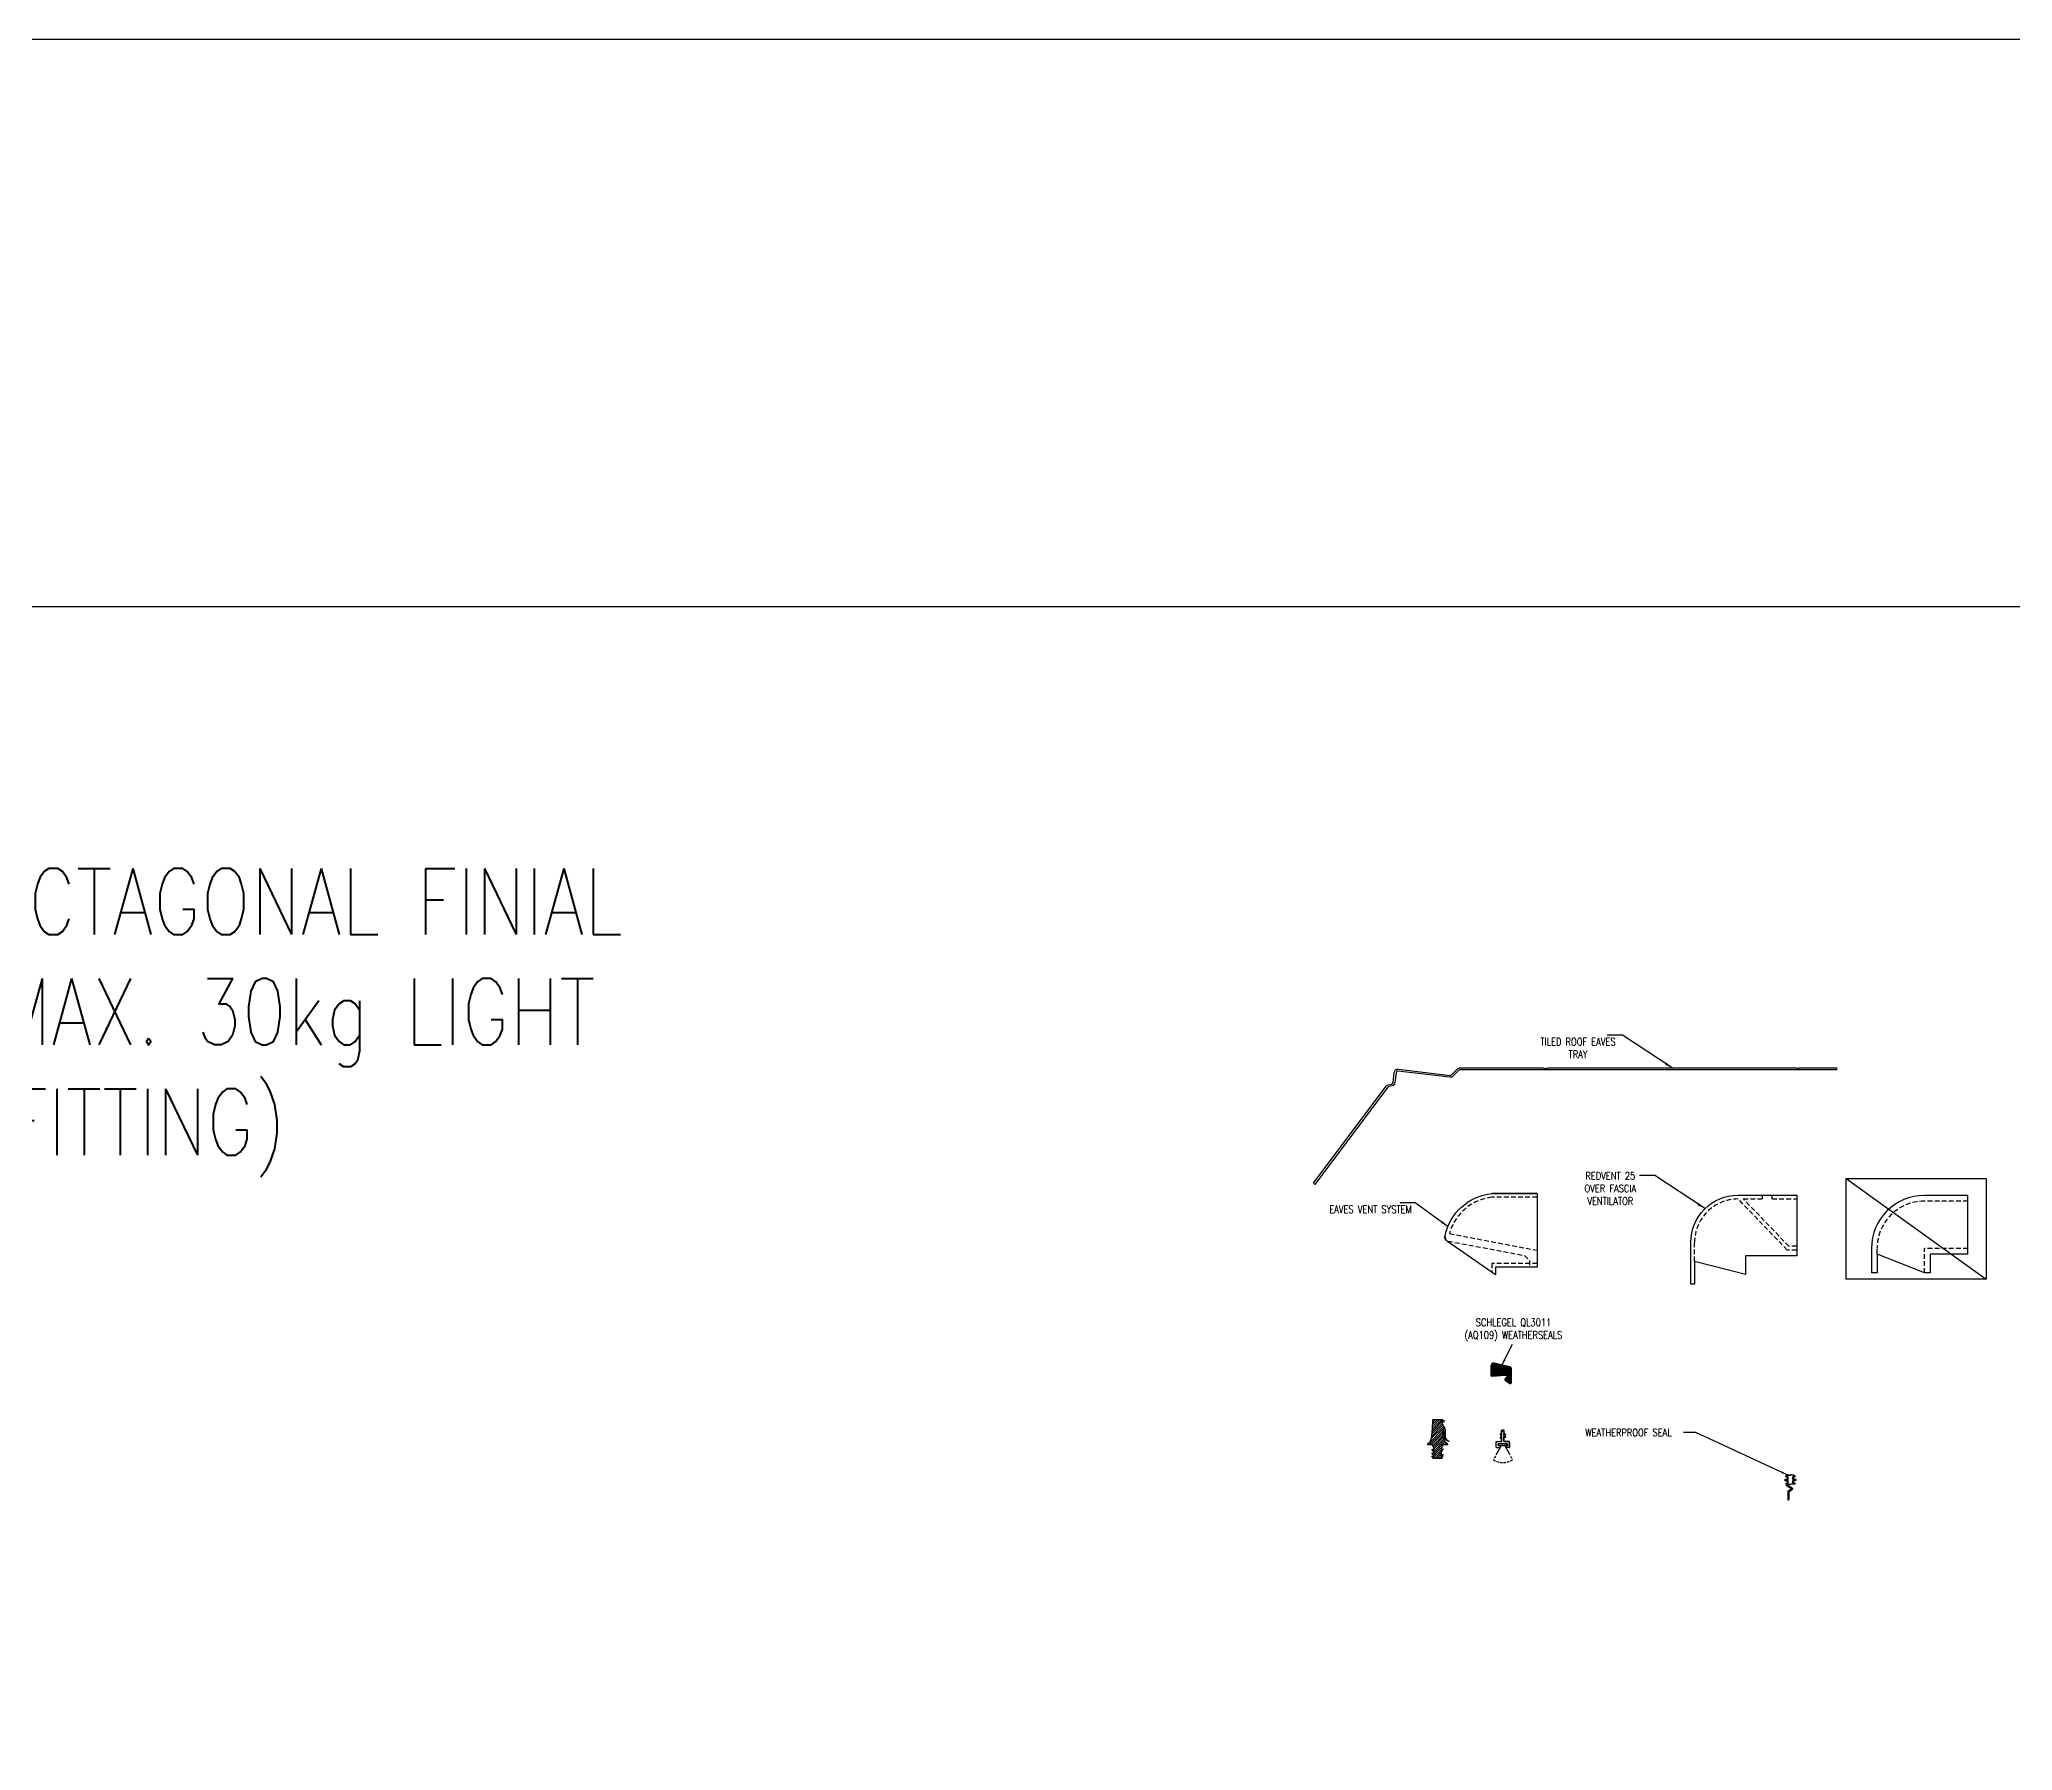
# Model space of a CAD drawing. Header units: millimetres. Extents: x 0 to 23312, y -3206 to 11448.
# Drawn here: x 2060 to 3104, y 10542 to 11448 of the extents above; entities that cross this region are included whole.
import ezdxf

# ---------------------------------------------------------------- set-up
doc = ezdxf.new("R2010")
doc.units = ezdxf.units.MM
doc.header["$LTSCALE"] = 10
doc.linetypes.add('HIDDEN', pattern=[0.375, 0.25, -0.125])
for name, color, linetype in [('02 - Notes & Text', 251, 'Continuous'), ('10 - Frame Outline', 142, 'Continuous'), ('40 - Detail Outline', 142, 'Continuous'), ('41 - Detail', 7, 'Continuous'), ('42 - Detail Hatch', 251, 'Continuous'), ('44 - Detail Text', 7, 'Continuous')]:
    doc.layers.add(name, color=color, linetype=linetype)
doc.styles.add('1-1', font='romans.shx', dxfattribs={"width": 0.8, "height": 2})
doc.styles.add('1-2', font='romans.shx', dxfattribs={"width": 0.8, "height": 4})
doc.dimstyles.new('1 - 1.5', dxfattribs={"dimtxt": 4, "dimasz": 3, "dimexe": 3, "dimexo": 3, "dimgap": 4, "dimtad": 1, "dimdec": 0, "dimrnd": 0.5, "dimzin": 0, "dimdsep": 46, "dimtxsty": '1-2', "dimblk": 'ARCHTICK', "dimcen": 3, "dimdle": 3, "dimclrd": 251, "dimclre": 251, "dimclrt": 251, "dimadec": 0, "dimazin": 0, "dimtfac": 1, "dimtdec": 0, "dimtix": 1, "dimtmove": 1, "dimatfit": 3, "dimfxl": 1, "dimtolj": 1, "dimtzin": 0, "dimlwd": 25, "dimarcsym": 0})
doc.dimstyles.new('1-2', dxfattribs={"dimtxt": 4, "dimasz": 4, "dimexe": 4, "dimexo": 4, "dimgap": 4, "dimtad": 1, "dimdec": 0, "dimzin": 0, "dimdsep": 46, "dimtxsty": '1-2', "dimblk": 'OBLIQUE', "dimcen": 4, "dimdle": 4, "dimclrd": 251, "dimclre": 251, "dimclrt": 251, "dimadec": 0, "dimazin": 0, "dimtfac": 1, "dimtdec": 0, "dimtix": 1, "dimtmove": 1, "dimatfit": 3, "dimfxl": 1, "dimtolj": 1, "dimtzin": 0, "dimlwd": 25, "dimarcsym": 0})

# ---------------------------------------------------------------- blocks, each defined once
blk = doc.blocks.new('Draught Seal')
at = {"color": 9, "ltscale": 5}
for p, q in [((0, 0.1), (0, 2.6)), ((0.2, 2.9), (2.8, 3.1)), ((2.5, 0.9), (0.4, -3)), ((1, 0.9), (1, 1.8)), ((1, 1.8), (6, 1.8)), ((1, 0.9), (1.8, 0.9)), ((2, 0.6), (2, 0.1)), ((3, 7.8), (2.1, 7)), ((2.1, 6.6), (2.1, 6.6)), ((3, 6.1), (2.1, 5.2)), ((2.1, 4.9), (2.1, 4.9)), ((2.5, 6.6), (3, 7.1)), ((2.5, 4.9), (3, 5.4)), ((3, 6.1), (3, 7.1)), ((3, 3.3), (3, 5.4)), ((3.5, 8.3), (3.5, 8.3)), ((4, 7.8), (4.9, 7)), ((4.5, 6.6), (4, 7.1)), ((4, 6.6), (4, 7.1)), ((4, 6.6), (4.9, 5.7)), ((4, 3.3), (4, 5.9)), ((4.5, 5.4), (4, 5.9)), ((4.2, 3.1), (6.8, 2.9)), ((4.5, 0.9), (6.6, -3)), ((4.9, 6.6), (4.9, 6.6)), ((4.9, 5.4), (4.9, 5.4)), ((5, 0.6), (5, 0.1)), ((6, 0.9), (5.2, 0.9)), ((6, 1.8), (6, 0.9)), ((7, 2.6), (7, 0.1)), ((0.2, -0.1), (1.8, -0.1)), ((6.8, -0.1), (5.2, -0.1))]:
    blk.add_line(p, q, dxfattribs=at)
at = {"color": 252, "linetype": 'HIDDEN', "ltscale": 0.5}
for p, q in [((0.4, -3), (-1.5, -6.5)), ((6.6, -3), (8.5, -6.5))]:
    blk.add_line(p, q, dxfattribs=at)
at = {"color": 9, "ltscale": 5}
blk.add_lwpolyline([(1, 0.9), (6, 0.9), (6, 1.8), (1, 1.8)], close=True, dxfattribs=at)
for centre, radius, start, end in [((0.2, 2.6), 0.25, 94.7636, 180), ((0.2, 0.1), 0.25, 180, 270), ((1.8, 0.6), 0.25, 0, 90), ((1.8, 0.1), 0.25, 270, 0), ((2.3, 6.8), 0.25, 135, 225), ((2.3, 5), 0.25, 135, 225), ((2.3, 6.8), 0.25, 225, 315), ((2.3, 5), 0.25, 225, 315), ((2.7, 3.3), 0.25, 274.7636, 0), ((3.5, 7.8), 0.5, 90, 180), ((3.5, 7.8), 0.5, 0, 90), ((4.2, 3.3), 0.25, 180, 265.2364), ((4.7, 6.8), 0.25, 225, 315), ((4.7, 5.5), 0.25, 225, 315), ((4.7, 6.8), 0.25, 315, 45), ((4.7, 5.5), 0.25, 315, 45), ((5.2, 0.6), 0.25, 90, 180), ((5.2, 0.1), 0.25, 180, 270), ((6.8, 2.6), 0.25, 0, 85.2364), ((6.8, 0.1), 0.25, 270, 0)]:
    blk.add_arc(centre, radius, start, end, dxfattribs=at)
at = {"color": 252, "linetype": 'HIDDEN', "ltscale": 0.5}
blk.add_arc((3.5, 0.9), 9, 236.251, 303.749, dxfattribs=at)
at = {"layer": '40 - Detail Outline'}
for p, q in [((0, 0), (0, 3)), ((0, 3), (2.7, 3)), ((2.7, 3), (2.7, 9)), ((4.2, 9), (2.7, 9)), ((4.2, 3), (4.2, 9)), ((7, 3), (4.2, 3)), ((7, 0), (7, 3))]:
    blk.add_line(p, q, dxfattribs=at)
blk = doc.blocks.new('_ArchTick')
at = {"color": 0, "linetype": 'ByBlock', "const_width": 0.15}
blk.add_lwpolyline([(-0.5, -0.5), (0.5, 0.5)], dxfattribs=at)
blk = doc.blocks.new('_Oblique')
at = {"color": 0, "linetype": 'ByBlock', "lineweight": -2}
blk.add_line((-0.5, -0.5), (0.5, 0.5), dxfattribs=at)

msp = doc.modelspace()

# ---------------------------------------------------------------- hatches: boundary and pattern name
at = {"layer": '10 - Frame Outline'}
h = msp.add_hatch(dxfattribs=at)
h.set_pattern_fill('ANSI31', color=251, scale=0.25, style=0)
h.set_pattern_definition([(45, (8167.9013, -76602.8686), (-0.5612660076, 0.5612660076), [])])
edge = h.paths.add_edge_path()
edge.add_spline(control_points=[(2796.808, 10712.322), (2796.743, 10711.013), (2796.634, 10708.852), (2795.996, 10705.973), (2794.842, 10704.986), (2794.358, 10704.572)], knot_values=[0, 0, 0, 0, 3.96962493, 6.55463173, 8.42596258, 8.42596258, 8.42596258, 8.42596258], degree=3, periodic=0)
edge.add_arc((2794.406, 10704.432), 0.148, 108.943013, 228.437122)
edge.add_line((2794.308, 10704.322), (2796.608, 10704.322))
edge.add_arc((2792.285, 10701.213), 5.325, 1.364154, 35.71558, ccw=False)
edge.add_line((2797.608, 10701.34), (2796.608, 10701.725))
edge.add_line((2796.608, 10701.725), (2797.608, 10700.322))
edge.add_line((2797.608, 10700.322), (2797.608, 10699.514))
edge.add_line((2797.608, 10699.514), (2796.608, 10699.9))
edge.add_line((2796.608, 10699.9), (2797.608, 10698.496))
edge.add_line((2797.608, 10698.496), (2797.608, 10697.84))
edge.add_line((2797.608, 10697.84), (2796.608, 10698.225))
edge.add_line((2796.608, 10698.225), (2797.408, 10696.822))
edge.add_line((2797.408, 10696.822), (2801.808, 10696.822))
edge.add_line((2801.808, 10696.822), (2802.601, 10698.692))
edge.add_arc((2802.382, 10698.749), 0.226, 345.243626, 529.380345)
edge.add_arc((2802.382, 10698.749), 0.226, 150.956799, 169.380345, ccw=False)
edge.add_line((2802.184, 10698.859), (2801.608, 10697.822))
edge.add_line((2801.608, 10697.822), (2801.608, 10700.322))
edge.add_line((2801.608, 10700.322), (2802.608, 10701.725))
edge.add_line((2802.608, 10701.725), (2801.608, 10701.34))
edge.add_arc((2806.932, 10701.213), 5.325, 144.28442, 178.635846, ccw=False)
edge.add_line((2802.608, 10704.322), (2804.908, 10704.322))
edge.add_arc((2804.81, 10704.432), 0.148, 311.562878, 450)
edge.add_arc((2804.81, 10704.432), 0.148, 71.056987, 90, ccw=False)
edge.add_spline(control_points=[(2804.858, 10704.572), (2804.374, 10704.986), (2803.221, 10705.973), (2802.582, 10708.852), (2802.474, 10711.013), (2802.408, 10712.322)], knot_values=[0, 0, 0, 0, 1.87133086, 4.45633765, 8.42596258, 8.42596258, 8.42596258, 8.42596258], degree=3, periodic=0)
edge.add_spline(control_points=[(2802.408, 10712.322), (2802.651, 10711.819), (2803.087, 10710.918), (2803.009, 10709.459), (2803.112, 10708.106), (2803.786, 10707.151), (2804.249, 10706.279), (2804.892, 10705.969), (2805.465, 10705.831), (2805.682, 10706.217), (2805.459, 10706.259), (2805.184, 10705.965), (2804.306, 10706.672), (2803.969, 10707.455), (2803.704, 10708.091), (2803.608, 10708.322)], knot_values=[0, 0, 0, 0, 1.64175365, 2.93983719, 4.33585348, 5.58887409, 6.41181617, 7.19133842, 7.73008868, 7.94321421, 8.0939971, 8.20788966, 9.09369193, 10.38749434, 11.12500987, 11.12500987, 11.12500987, 11.12500987], degree=3, periodic=0)
edge.add_line((2803.608, 10708.322), (2803.608, 10711.816))
edge.add_spline(control_points=[(2803.608, 10711.816), (2803.504, 10712.312), (2803.299, 10713.287), (2802.625, 10714.365), (2801.833, 10715.205), (2802.024, 10715.77), (2802.108, 10716.022)], knot_values=[0, 0, 0, 0, 1.50052055, 2.94818819, 3.87571889, 4.61900497, 4.61900497, 4.61900497, 4.61900497], degree=3, periodic=0)
edge.add_line((2802.108, 10716.022), (2802.977, 10716.458))
edge.add_arc((2802.869, 10716.672), 0.239, 296.684633, 423.315367)
edge.add_line((2802.977, 10716.885), (2802.108, 10717.322))
edge.add_line((2802.108, 10717.322), (2797.108, 10717.322))
edge.add_line((2797.108, 10717.322), (2796.808, 10712.322))
at = {"layer": '42 - Detail Hatch', "ltscale": 10}
h = msp.add_hatch(dxfattribs=at)
h.set_pattern_fill('HONEY', color=251, scale=0.1)
h.set_pattern_definition([(0, (0, 11447.7758), (0.47625, 0.274963065), [0.3175, -0.635]), (120, (0, 11447.7758), (-0.47625, 0.274963066), [0.3175, -0.635]), (60, (0, 11447.7758), (1e-09, 0.54992613), [-0.635, 0.3175])])
h.paths.add_polyline_path([(2837.841, 10745.146), (2829.458, 10747.156, 0.40982031), (2827.955, 10745.63), (2827.955, 10740.967, 0.43609276), (2828.277, 10740.668), (2835.521, 10741.206, -0.7670639), (2836.162, 10739.695), (2835.4, 10738.943, 0.46764073), (2835.438, 10738.484), (2835.58, 10738.384, -1), (2835.78, 10738.668), (2837.601, 10737.388, 0.62678486), (2838.073, 10737.651), (2837.824, 10742.071, 0.39781379), (2837.524, 10742.354), (2835.486, 10742.354), (2835.486, 10743.101), (2838.455, 10743.101), (2838.455, 10744.368, 0.34683946)])
h = msp.add_hatch(dxfattribs=at)
h.set_pattern_fill('ANSI31', color=251, scale=0.05)
h.set_pattern_definition([(45, (0, 11447.77581), (-0.1122532015, 0.1122532015), [])])
edge = h.paths.add_edge_path()
edge.add_line((2835.486, 10743.101), (2835.486, 10742.354))
edge.add_line((2835.486, 10742.354), (2837.524, 10742.354))
edge.add_arc((2837.524, 10742.054), 0.3, 3.22662, 90, ccw=False)
edge.add_line((2837.824, 10742.071), (2838.073, 10737.651))
edge.add_arc((2837.773, 10737.634), 0.3, -125.088832, 3.22662, ccw=False)
edge.add_line((2837.601, 10737.388), (2835.78, 10738.668))
edge.add_arc((2835.68, 10738.526), 0.173, 54.911168, 234.911168)
edge.add_line((2835.58, 10738.384), (2837.982, 10736.697))
edge.add_arc((2838.155, 10736.942), 0.3, 234.911168, 360)
edge.add_line((2838.455, 10736.942), (2838.455, 10743.101))
edge.add_line((2838.455, 10743.101), (2835.486, 10743.101))

# ---------------------------------------------------------------- linework, layer by layer
at = {"color": 7}
for p, q in [((2796.808, 10712.322), (2797.108, 10717.322)), ((2802.108, 10717.322), (2797.108, 10717.322)), ((2802.108, 10717.322), (2802.977, 10716.885)), ((2802.108, 10716.022), (2802.977, 10716.458)), ((2803.608, 10711.816), (2803.608, 10708.322)), ((2794.308, 10704.322), (2796.608, 10704.322)), ((2797.608, 10700.322), (2796.608, 10701.725)), ((2796.608, 10701.725), (2797.608, 10701.34)), ((2796.608, 10699.9), (2797.608, 10699.514)), ((2797.608, 10698.496), (2796.608, 10699.9)), ((2797.608, 10699.514), (2797.608, 10700.322)), ((2802.608, 10701.725), (2801.608, 10701.34)), ((2801.608, 10700.322), (2802.608, 10701.725)), ((2801.608, 10697.822), (2801.608, 10700.322)), ((2801.608, 10697.822), (2802.184, 10698.859)), ((2801.808, 10696.822), (2802.601, 10698.692)), ((2802.608, 10704.322), (2804.908, 10704.322)), ((2796.608, 10698.225), (2797.608, 10697.84)), ((2797.408, 10696.822), (2796.608, 10698.225)), ((2801.808, 10696.822), (2797.408, 10696.822)), ((2797.608, 10697.84), (2797.608, 10698.496))]:
    msp.add_line(p, q, dxfattribs=at)
at = {"color": 252}
for p, q in [((2983.318, 10685.324), (2983.318, 10685.624)), ((2983.418, 10685.724), (2985.068, 10685.724)), ((2983.418, 10685.224), (2985.068, 10685.224)), ((2983.818, 10687.324), (2983.818, 10687.634)), ((2983.908, 10687.733), (2986.118, 10687.954)), ((2983.918, 10687.224), (2985.068, 10687.224)), ((2984.031, 10682.815), (2986.693, 10680.95)), ((2984.318, 10683.724), (2985.068, 10683.724)), ((2984.837, 10682.86), (2987.444, 10681.035)), ((2984.88, 10679.445), (2984.88, 10675.13)), ((2984.922, 10679.526), (2986.694, 10680.787)), ((2984.952, 10683.224), (2986.318, 10683.224)), ((2985.068, 10685.724), (2985.068, 10687.224)), ((2985.068, 10683.724), (2985.068, 10685.224)), ((2985.38, 10679.187), (2985.38, 10675.13)), ((2985.422, 10679.268), (2987.446, 10680.708)), ((2986.118, 10687.954), (2986.118, 10688.224)), ((2986.118, 10688.224), (2986.318, 10688.224)), ((2986.518, 10688.224), (2986.318, 10688.224)), ((2988.718, 10683.224), (2986.318, 10683.224)), ((2986.518, 10687.954), (2986.518, 10688.224)), ((2988.728, 10687.733), (2986.518, 10687.954)), ((2988.718, 10687.224), (2987.568, 10687.224)), ((2987.568, 10685.724), (2987.568, 10687.224)), ((2989.218, 10685.724), (2987.568, 10685.724)), ((2989.218, 10685.224), (2987.568, 10685.224)), ((2987.568, 10683.724), (2987.568, 10685.224)), ((2988.718, 10683.724), (2987.568, 10683.724)), ((2988.818, 10687.324), (2988.818, 10687.634)), ((2988.818, 10683.324), (2988.818, 10683.624)), ((2989.318, 10685.324), (2989.318, 10685.624))]:
    msp.add_line(p, q, dxfattribs=at)
at = {"color": 251}
msp.add_lwpolyline([(2835.486, 10743.101), (2835.486, 10742.354), (2837.524, 10742.354, -0.39781379), (2837.824, 10742.071), (2838.073, 10737.651, -0.62678486), (2837.601, 10737.388), (2835.78, 10738.668, 1), (2835.58, 10738.384), (2837.982, 10736.697, 0.60734535), (2838.455, 10736.942), (2838.455, 10743.101)], format="xyb", close=True, dxfattribs=at)
at = {"color": 7}
for centre, radius, start, end in [((2802.869, 10716.672), 0.239, 296.684633, 63.315367), ((2794.406, 10704.432), 0.148, 108.943013, 228.437122), ((2792.285, 10701.213), 5.325, 1.364154, 35.71558), ((2806.932, 10701.213), 5.325, 144.28442, 178.635846), ((2802.382, 10698.749), 0.226, 345.243626, 150.956799), ((2804.81, 10704.432), 0.148, 311.562878, 71.056987)]:
    msp.add_arc(centre, radius, start, end, dxfattribs=at)
at = {"color": 252}
for centre, radius, start, end in [((2983.418, 10685.624), 0.1, 90, 180), ((2983.418, 10685.324), 0.1, 180, 270), ((2983.918, 10687.634), 0.1, 95.710593, 180), ((2983.918, 10687.324), 0.1, 180, 270), ((2984.318, 10683.224), 0.5, 90, 235), ((2984.952, 10683.024), 0.2, 90, 235), ((2984.98, 10679.445), 0.1, 125.426888, 180), ((2985.48, 10679.187), 0.1, 125.426888, 180), ((2986.636, 10680.868), 0.1, 305.426888, 55), ((2987.33, 10680.871), 0.2, 305.426888, 55), ((2988.718, 10687.324), 0.1, 270, 0), ((2988.718, 10683.624), 0.1, 0, 90), ((2988.718, 10683.324), 0.1, 270, 0), ((2988.718, 10687.634), 0.1, 0, 84.289407), ((2989.218, 10685.624), 0.1, 0, 90), ((2989.218, 10685.324), 0.1, 270, 0), ((2985.13, 10675.13), 0.25, 180, 0)]:
    msp.add_arc(centre, radius, start, end, dxfattribs=at)
at = {"color": 7}
for points in [[(2794.358, 10704.572), (2795.667, 10705.909), (2796.469, 10708.367), (2796.808, 10712.322)], [(2802.108, 10716.022), (2801.976, 10715.29), (2802.464, 10714.502), (2803.216, 10713.265), (2803.608, 10711.816)], [(2804.858, 10704.572), (2803.549, 10705.909), (2802.747, 10708.367), (2802.408, 10712.322)], [(2803.608, 10708.322), (2803.893, 10707.641), (2804.558, 10706.532), (2805.367, 10706.17), (2805.462, 10706.233), (2805.609, 10706.201), (2805.535, 10706.002), (2804.998, 10705.959), (2804.314, 10706.333), (2803.845, 10707.01), (2803.239, 10708.106), (2803.039, 10709.488), (2802.986, 10710.785), (2802.408, 10712.322)]]:
    msp.add_spline(points, degree=3, dxfattribs=at)
at = {"layer": '40 - Detail Outline', "color": 69, "ltscale": 10}
msp.add_line((3015.773, 10845.02), (3089.774, 10791.781), dxfattribs=at)
at = {"layer": '40 - Detail Outline'}
for p, q in [((2984.568, 10683.224), (2984.568, 10688.224)), ((2984.568, 10688.224), (2988.068, 10688.224)), ((2988.068, 10683.224), (2988.068, 10688.224))]:
    msp.add_line(p, q, dxfattribs=at)
at = {"layer": '40 - Detail Outline', "color": 3}
msp.add_lwpolyline([(13142.58, 11447.776), (0, 11447.776), (0, 11147.776), (13142.58, 11147.776)], close=True, dxfattribs=at)
at = {"layer": '40 - Detail Outline', "color": 3, "ltscale": 10}
msp.add_lwpolyline([(0, 11147.776), (13142.58, 11147.776), (13142.58, -3206.341), (0, -3206.341)], close=True, dxfattribs=at)
at = {"layer": '40 - Detail Outline', "color": 251, "ltscale": 10}
msp.add_lwpolyline([(2989.685, 10903.549), (2989.685, 10903.299), (2990.685, 10903.299), (2990.685, 10903.549), (3010.685, 10903.549), (3010.685, 10902.549), (2990.185, 10902.549), (2856.685, 10902.549), (2811.514, 10902.549, 0.19891237), (2810.807, 10902.256), (2807.715, 10899.164, -0.23005281), (2806.063, 10898.592), (2778.763, 10901.858, 0.41421356), (2777.651, 10900.984), (2777.024, 10895.742, -0.32282281), (2775.44, 10894.021), (2773.792, 10893.682, 0.18337672), (2773.193, 10893.302), (2734.691, 10841.877), (2733.891, 10842.477), (2772.393, 10893.901, -0.18337672), (2773.591, 10894.662), (2775.239, 10895, 0.32282281), (2776.031, 10895.861), (2776.658, 10901.103, -0.41421356), (2778.881, 10902.851), (2806.182, 10899.585, 0.23005281), (2807.007, 10899.871), (2810.1, 10902.963, -0.19891237), (2811.514, 10903.549), (2855.685, 10903.549), (2855.685, 10903.302), (2857.686, 10903.302), (2857.685, 10903.549)], format="xyb", close=True, dxfattribs=at)
at = {"layer": '40 - Detail Outline', "color": 69, "ltscale": 10}
msp.add_lwpolyline([(3015.773, 10845.02), (3089.774, 10845.02), (3089.774, 10791.781), (3015.773, 10791.781)], close=True, dxfattribs=at)
at = {"layer": '40 - Detail Outline', "color": 251, "linetype": 'HIDDEN'}
for points in [[(2852.211, 10835.063), (2828.321, 10835.063, 0.30727686), (2805.835, 10815.819, 0.30727686)], [(2935.548, 10801.17), (2935.548, 10811.17, -0.41421356), (2958.548, 10834.17)], [(2805.063, 10811.894, -0.35126114), (2803.53, 10814.798)]]:
    msp.add_lwpolyline(points, format="xyb", dxfattribs=at)
for points in [[(2971.548, 10834.17), (2971.548, 10836.17)], [(2976.548, 10834.17), (2976.548, 10836.17)], [(2989.548, 10807.17), (2984.548, 10807.17), (2958.548, 10834.17)], [(2961.324, 10834.17), (2971.548, 10834.17)], [(2989.548, 10809.17), (2985.398, 10809.17), (2961.324, 10834.17)], [(2976.548, 10834.17), (2989.548, 10834.17)], [(2805.835, 10815.819), (2852.211, 10807.044)], [(2805.063, 10811.894), (2845.539, 10804.235), (2848.211, 10801.563), (2848.211, 10798.063)], [(2852.211, 10800.063), (2828.211, 10800.063), (2828.211, 10795.449)]]:
    msp.add_lwpolyline(points, dxfattribs=at)
at = {"layer": '41 - Detail'}
for p, q in [((3080.085, 10836.036), (3057.085, 10836.036)), ((3080.085, 10805.036), (3080.085, 10836.036)), ((3029.085, 10808.036), (3029.085, 10795.036)), ((3032.085, 10805.036), (3032.085, 10795.036)), ((3057.085, 10795.036), (3032.085, 10805.036)), ((3080.085, 10805.036), (3060.085, 10805.036)), ((3060.085, 10805.036), (3060.085, 10795.036)), ((3032.085, 10795.036), (3029.085, 10795.036)), ((3060.085, 10795.036), (3057.085, 10795.036))]:
    msp.add_line(p, q, dxfattribs=at)
at = {"layer": '41 - Detail', "color": 251, "linetype": 'HIDDEN'}
for p, q in [((3080.085, 10833.036), (3057.085, 10833.036)), ((3032.085, 10805.036), (3032.085, 10808.036)), ((3080.085, 10808.036), (3057.085, 10808.036)), ((3057.085, 10795.036), (3057.085, 10808.036))]:
    msp.add_line(p, q, dxfattribs=at)
at = {"layer": '41 - Detail'}
for points in [[(2852.211, 10837.063), (2828.211, 10837.063), (2852.211, 10837.063), (2852.211, 10798.063), (2830.211, 10798.063), (2830.211, 10794.063), (2804.754, 10811.705, -0.30256643), (2803.53, 10814.798, -0.32382815), (2828.211, 10837.063), (2852.211, 10837.063)], [(2989.548, 10836.17), (2989.548, 10804.17), (2962.548, 10804.17), (2962.548, 10794.17), (2935.548, 10801.17), (2935.548, 10789.17), (2933.548, 10789.17), (2933.548, 10811.17, -0.41421356), (2958.548, 10836.17), (2989.548, 10836.17)]]:
    msp.add_lwpolyline(points, format="xyb", dxfattribs=at)
at = {"layer": '41 - Detail', "color": 251}
msp.add_lwpolyline([(2836.153, 10739.967), (2835.259, 10739.085, 0.46764073), (2835.323, 10738.32), (2837.867, 10736.533, 0.60734535), (2838.655, 10736.942), (2838.655, 10744.368, 0.34683946), (2837.888, 10745.34), (2829.481, 10747.357, 0.41421356), (2827.755, 10745.63), (2827.755, 10740.967, 0.43609276), (2828.292, 10740.468), (2835.543, 10741.007, -0.77746131), (2836.03, 10739.846)], format="xyb", dxfattribs=at)
msp.add_lwpolyline([(2836.162, 10739.695), (2835.4, 10738.943, 0.46764073), (2835.438, 10738.484), (2837.982, 10736.697, 0.60734535), (2838.455, 10736.942), (2838.455, 10744.368, 0.34683946), (2837.841, 10745.146), (2829.458, 10747.156, 0.40982031), (2827.955, 10745.63), (2827.955, 10740.967, 0.43609276), (2828.277, 10740.668), (2835.521, 10741.206, -0.7670639)], format="xyb", close=True, dxfattribs=at)
at = {"layer": '41 - Detail'}
msp.add_arc((3057.085, 10808.036), 28, 90, 180, dxfattribs=at)
at = {"layer": '41 - Detail', "color": 251, "linetype": 'HIDDEN'}
msp.add_arc((3057.085, 10808.036), 25, 90, 180, dxfattribs=at)

# ---------------------------------------------------------------- block references
at = {"layer": '40 - Detail Outline'}
msp.add_blockref('Draught Seal', (2830.651, 10702.79), dxfattribs=at)

# ---------------------------------------------------------------- texts
at = {"color": 7, "insert": (2808.771, 10764.862), "char_height": 4, "width": 61.92695, "attachment_point": 4, "style": '1-1'}
msp.add_mtext('\\pxqc;{\\C251;SCHLEGEL QL3011 (AQ109) WEATHERSEALS}', dxfattribs=at)
at = {"color": 7, "insert": (2877.778, 10710.578), "char_height": 4, "attachment_point": 4, "style": '1-1'}
msp.add_mtext('{\\C251;WEATHERPROOF SEAL}', dxfattribs=at)
at = {"layer": '02 - Notes & Text', "ltscale": 10, "insert": (1828.336, 11009.122), "char_height": 35, "width": 576.38356, "attachment_point": 1, "style": '1-2'}
msp.add_mtext('\\pxqc;135mm OCTAGONAL FINIAL BLOCK (MAX. 30kg LIGHT FITTING)', dxfattribs=at)
at = {"layer": '44 - Detail Text', "ltscale": 40, "char_height": 4, "width": 44.13242, "attachment_point": 5, "style": '1-2'}
for s, insert in [('{\\C251;TILED ROOF EAVES TRAY}', (2873.873, 10914.042)), ('{\\C251;REDVENT 25\\POVER FASCIA\\PVENTILATOR}', (2890.942, 10839.73)), ('{\\C251;EAVES VENT SYSTEM}', (2764.111, 10828.695))]:
    msp.add_mtext(s, dxfattribs=dict(at, insert=insert))

# ---------------------------------------------------------------- leaders
at = {"color": 2, "ltscale": 2}
for points in [[(2923.685, 10903.549), (2897.434, 10920.837), (2889.365, 10920.837)], [(2940.754, 10829.237), (2914.503, 10846.525), (2906.434, 10846.525)], [(2805.213, 10819.492), (2787.809, 10832.21), (2779.74, 10832.21)]]:
    msp.add_leader(points, dimstyle='1-2', dxfattribs=at)
at = {"color": 6}
for points in [[(2833.684, 10746.349), (2837.607, 10754.256), (2839.154, 10757.375)], [(2984.568, 10688.224), (2936.13, 10710.675), (2929.718, 10710.675)]]:
    msp.add_leader(points, dimstyle='1 - 1.5', override={"dimgap": 4, "dimtad": 0}, dxfattribs=at)

doc.saveas('drawing.dxf')
